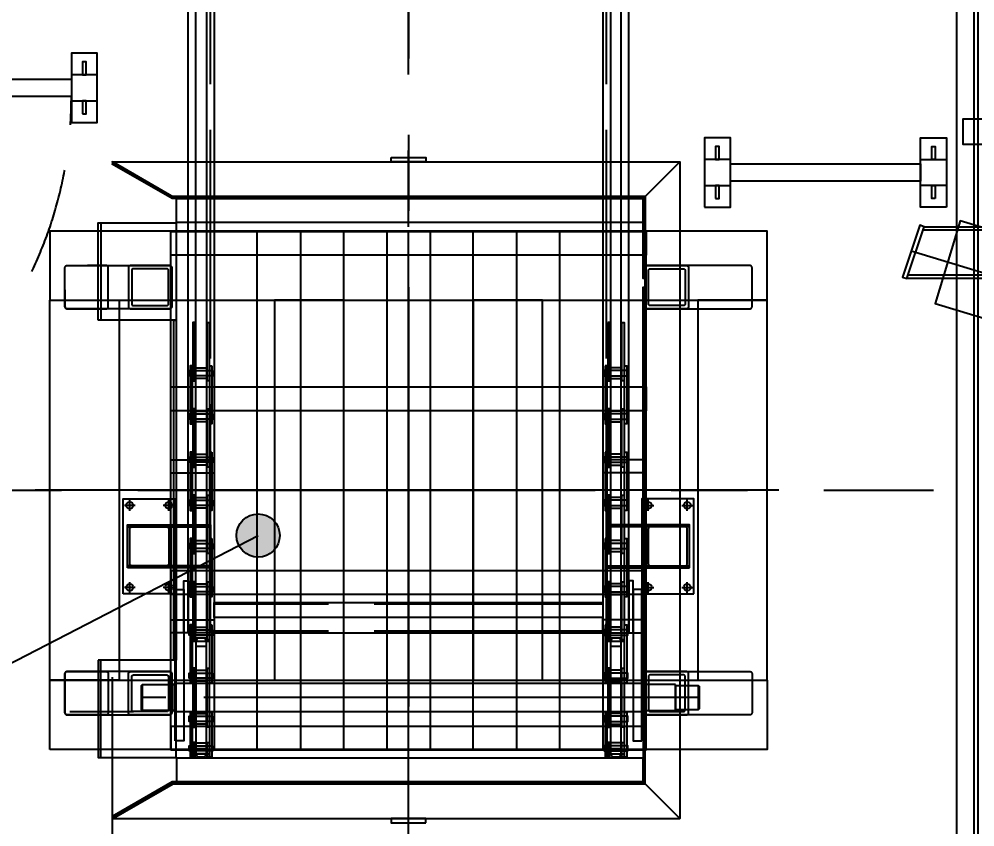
# Model space of a CAD drawing. Extents: x -115306 to 97263, y 46189 to 262006.
# Drawn here: x -42009 to -39797, y 238107 to 239977 of the extents above; entities that cross this region are included whole.
import ezdxf

# ---------------------------------------------------------------- set-up
doc = ezdxf.new("R2010")
doc.units = 0
doc.header["$LTSCALE"] = 508
doc.header["$PDMODE"] = 1
doc.header["$PDSIZE"] = -2
for name, pattern in [('STYLE_02', [0.694427, 0.486069, -0.208359]), ('STYLE_03', [1.25, 1.041641, -0.208359]), ('STYLE_06', [3.125, 2.083359, -0.347214, 0.347214, -0.347214])]:
    doc.linetypes.add(name, pattern=pattern)
doc.layers.get('0').update_dxf_attribs({"linetype": 'CONTINUOUS'})
doc.layers.get('DEFPOINTS').update_dxf_attribs({"linetype": 'CONTINUOUS'})
doc.layers.add('INSTALACION_NUEVA', color=7, linetype='CONTINUOUS')
doc.styles.add('ARIAL-B', font='arialbd.ttf')
doc.dimstyles.new('ISO', dxfattribs={"dimtxt": 282.222222, "dimasz": 317.5, "dimexe": 200, "dimexo": 0, "dimgap": 1, "dimtad": 1, "dimdec": 1, "dimzin": 15, "dimdsep": 46, "dimtxsty": 'ARIAL-B', "dimblk": 'VW_FILLEDARROW', "dimcen": 0, "dimadec": 0, "dimazin": 0, "dimtfac": 1, "dimtdec": 1, "dimtix": 1, "dimtmove": 0, "dimatfit": 0, "dimldrblk": 'VW_FILLEDARROW', "dimfxl": 1, "dimtolj": 1, "dimtzin": 15, "dimarcsym": 0})

# ---------------------------------------------------------------- blocks, each defined once
blk = doc.blocks.new('*U552')
at = {"layer": 'INSTALACION_NUEVA', "color": 5, "linetype": 'Continuous'}
for points in [[(-18433.1, 15890.4), (-18373.1, 15890.4), (-18373.1, 16050.4), (-18433.1, 16050.4)], [(-18407.1, 16000.4), (-18399.1, 16000.4), (-18399.1, 16030.4), (-18407.1, 16030.4)], [(-18433.1, 15940.4), (-18373.1, 15940.4), (-18373.1, 16000.4), (-18433.1, 16000.4)], [(-18407.1, 15910.4), (-18399.1, 15910.4), (-18399.1, 15940.4), (-18407.1, 15940.4)]]:
    blk.add_lwpolyline(points, close=True, dxfattribs=at)
blk = doc.blocks.new('*U557')
at = {"layer": 'INSTALACION_NUEVA', "color": 5, "linetype": 'Continuous'}
blk.add_lwpolyline([(-19373.1, 15950.4), (-19373.1, 15990.4), (-18433.1, 15990.4), (-18433.1, 15950.4)], close=True, dxfattribs=at)
at = {"layer": 'INSTALACION_NUEVA', "color": 4, "linetype": 'STYLE_02'}
blk.add_lwpolyline([(-19373.1, 15950.4), (-19333.1, 15950.4), (-19333.1, 15010.4), (-19373.1, 15010.4)], close=True, dxfattribs=at)
blk.add_arc((-19373.1, 15950.4), 940, 270, 0, dxfattribs=at)
blk = doc.blocks.new('*U558')
at = {"layer": 'INSTALACION_NUEVA', "color": 4}
blk.add_blockref('*U552', (0, 0), dxfattribs=at)
at = {"layer": 'INSTALACION_NUEVA', "color": 7}
blk.add_blockref('*U557', (0, 0), dxfattribs=at)
blk = doc.blocks.new('*U328')
at = {"layer": 'INSTALACION_NUEVA', "color": 1, "linetype": 'Continuous'}
blk.add_lwpolyline([(-17502.8, 14599), (-17342.8, 14599), (-17342.8, 15479), (-17502.8, 15479)], close=True, dxfattribs=at)
blk = doc.blocks.new('*U329')
at = {"layer": 'INSTALACION_NUEVA', "color": 1, "linetype": 'Continuous'}
for points in [[(-18482.8, 15639), (-18482.8, 15479), (-16822.8, 15479), (-16822.8, 15639)], [(-18322.8, 14599), (-18482.8, 14599), (-18482.8, 15479), (-18322.8, 15479)], [(-17962.8, 14599), (-17802.8, 14599), (-17802.8, 15479), (-17962.8, 15479)], [(-16982.8, 14599), (-16822.8, 14599), (-16822.8, 15479), (-16982.8, 15479)], [(-18482.8, 14439), (-18482.8, 14599), (-16822.8, 14599), (-16822.8, 14439)]]:
    blk.add_lwpolyline(points, close=True, dxfattribs=at)
at = {"layer": 'INSTALACION_NUEVA', "color": 4}
blk.add_blockref('*U328', (0, 0), dxfattribs=at)
blk = doc.blocks.new('*U363')
at = {"layer": 'INSTALACION_NUEVA', "color": 4, "linetype": 'Continuous'}
for p, q in [((-17193.6, 14689.5), (-17151.6, 14689.5)), ((-17193.6, 14428.5), (-17151.6, 14428.5))]:
    blk.add_line(p, q, dxfattribs=at)
at = {"layer": 'INSTALACION_NUEVA', "color": 1, "linetype": 'Continuous'}
for points in [[(-17160.3, 14685.2), (-17160.4, 14686.8), (-17160.5, 14688), (-17160.7, 14689.3), (-17161, 14690.5), (-17161.4, 14691.7), (-17161.9, 14692.8), (-17162.5, 14694), (-17163.2, 14695), (-17164, 14696), (-17164, 14696), (-17164.4, 14696.5), (-17181.1, 14696.5), (-17181.6, 14696), (-17182.3, 14695), (-17183, 14694), (-17183.6, 14692.8), (-17184.1, 14691.7), (-17184.5, 14690.5), (-17184.8, 14689.3), (-17185.1, 14688), (-17185.2, 14686.8), (-17185.2, 14686.8), (-17185.3, 14685.2), (-17185.3, 14682.6), (-17185.3, 14435.5), (-17185.3, 14432.9), (-17185.2, 14431.3), (-17185.1, 14430), (-17184.8, 14428.8), (-17184.5, 14427.6), (-17184.1, 14426.4), (-17183.6, 14425.2), (-17183, 14424.1), (-17182.3, 14423.1), (-17181.6, 14422.1), (-17181.1, 14421.5), (-17164.4, 14421.5), (-17164, 14422.1), (-17163.2, 14423.1), (-17162.5, 14424.1), (-17161.9, 14425.2), (-17161.4, 14426.4), (-17161, 14427.6), (-17160.7, 14428.8), (-17160.5, 14430), (-17160.4, 14431.3), (-17160.4, 14431.3), (-17160.3, 14432.9), (-17160.3, 14435.5), (-17160.3, 14682.6), (-17160.3, 14685.2)], [(-17185.3, 14441), (-17160.3, 14441), (-17160.3, 14677), (-17185.3, 14677)]]:
    blk.add_lwpolyline(points, close=True, dxfattribs=at)
blk = doc.blocks.new('*U364')
at = {"layer": 'INSTALACION_NUEVA', "color": 4, "linetype": 'Continuous'}
for p, q in [((-18153.6, 14689.5), (-18111.6, 14689.5)), ((-18153.6, 14428.5), (-18111.6, 14428.5))]:
    blk.add_line(p, q, dxfattribs=at)
at = {"layer": 'INSTALACION_NUEVA', "color": 1, "linetype": 'Continuous'}
for points in [[(-18120.3, 14685.2), (-18120.4, 14686.8), (-18120.5, 14688), (-18120.7, 14689.3), (-18121, 14690.5), (-18121.4, 14691.7), (-18121.9, 14692.8), (-18122.5, 14694), (-18123.2, 14695), (-18124, 14696), (-18124, 14696), (-18124.4, 14696.5), (-18141.1, 14696.5), (-18141.6, 14696), (-18142.3, 14695), (-18143, 14694), (-18143.6, 14692.8), (-18144.1, 14691.7), (-18144.5, 14690.5), (-18144.8, 14689.3), (-18145.1, 14688), (-18145.2, 14686.8), (-18145.2, 14686.8), (-18145.3, 14685.2), (-18145.3, 14682.6), (-18145.3, 14435.5), (-18145.3, 14432.9), (-18145.2, 14431.3), (-18145.1, 14430), (-18144.8, 14428.8), (-18144.5, 14427.6), (-18144.1, 14426.4), (-18143.6, 14425.2), (-18143, 14424.1), (-18142.3, 14423.1), (-18141.6, 14422.1), (-18141.1, 14421.5), (-18124.4, 14421.5), (-18124, 14422.1), (-18123.2, 14423.1), (-18122.5, 14424.1), (-18121.9, 14425.2), (-18121.4, 14426.4), (-18121, 14427.6), (-18120.7, 14428.8), (-18120.5, 14430), (-18120.4, 14431.3), (-18120.4, 14431.3), (-18120.3, 14432.9), (-18120.3, 14435.5), (-18120.3, 14682.6), (-18120.3, 14685.2)], [(-18145.3, 14441), (-18120.3, 14441), (-18120.3, 14677), (-18145.3, 14677)]]:
    blk.add_lwpolyline(points, close=True, dxfattribs=at)
blk = doc.blocks.new('*U365')
at = {"layer": 'INSTALACION_NUEVA', "color": 1, "linetype": 'Continuous'}
for p, q in [((-18268.5, 14529), (-18268.5, 14589)), ((-16981.5, 14531.5), (-16981.5, 14586.5))]:
    blk.add_line(p, q, dxfattribs=at)
at = {"layer": 'INSTALACION_NUEVA', "color": 4, "linetype": 'STYLE_06'}
blk.add_line((-16979.5, 14559), (-18268.5, 14559), dxfattribs=at)
at = {"layer": 'INSTALACION_NUEVA', "color": 1, "linetype": 'Continuous'}
for points in [[(-18195.5, 14529), (-18268.5, 14529), (-18270.5, 14531), (-18270.5, 14587), (-18268.5, 14589), (-18195.5, 14589)], [(-17109.5, 14591.5), (-18195.5, 14591.5), (-18195.5, 14526.5), (-17109.5, 14526.5)], [(-17034.5, 14589), (-17109.5, 14589), (-17109.5, 14529), (-17034.5, 14529)], [(-17034.5, 14531.5), (-16981.5, 14531.5), (-16979.5, 14533.5), (-16979.5, 14584.5), (-16981.5, 14586.5), (-17034.5, 14586.5)]]:
    blk.add_lwpolyline(points, close=True, dxfattribs=at)
at = {"layer": 'INSTALACION_NUEVA', "color": 4}
for name in ['*U364', '*U363']:
    blk.add_blockref(name, (0, 0), dxfattribs=at)
blk = doc.blocks.new('*U367')
at = {"layer": 'INSTALACION_NUEVA', "color": 4, "linetype": 'Continuous'}
for p, q in [((-18297.8, 14801.5), (-18297.8, 14826.5)), ((-18285.3, 14814), (-18310.3, 14814))]:
    blk.add_line(p, q, dxfattribs=at)
blk = doc.blocks.new('*U368')
at = {"layer": 'INSTALACION_NUEVA', "color": 4, "linetype": 'Continuous'}
for p, q in [((-18285.3, 15004), (-18310.3, 15004)), ((-18297.8, 14991.5), (-18297.8, 15016.5))]:
    blk.add_line(p, q, dxfattribs=at)
blk = doc.blocks.new('*U369')
at = {"layer": 'INSTALACION_NUEVA', "color": 4, "linetype": 'Continuous'}
for p, q in [((-18207.8, 14801.5), (-18207.8, 14826.5)), ((-18195.3, 14814), (-18220.3, 14814))]:
    blk.add_line(p, q, dxfattribs=at)
blk = doc.blocks.new('*U370')
at = {"layer": 'INSTALACION_NUEVA', "color": 4, "linetype": 'Continuous'}
for p, q in [((-18195.3, 15004), (-18220.3, 15004)), ((-18207.8, 14991.5), (-18207.8, 15016.5))]:
    blk.add_line(p, q, dxfattribs=at)
blk = doc.blocks.new('*U371')
at = {"layer": 'INSTALACION_NUEVA', "color": 1, "linetype": 'Continuous'}
blk.add_lwpolyline([(-18312.8, 14799), (-18312.8, 15019), (-18192.8, 15019), (-18192.8, 14799)], close=True, dxfattribs=at)
for centre in [(-18297.8, 15004), (-18207.8, 15004), (-18297.8, 14814), (-18207.8, 14814)]:
    blk.add_circle(centre, 8, dxfattribs=at)
at = {"layer": 'INSTALACION_NUEVA', "color": 4}
for name in ['*U368', '*U370', '*U367', '*U369']:
    blk.add_blockref(name, (0, 0), dxfattribs=at)
blk = doc.blocks.new('*U372')
at = {"layer": 'INSTALACION_NUEVA', "color": 4, "linetype": 'Continuous'}
for p, q in [((-17007.8, 14801.5), (-17007.8, 14826.5)), ((-17020.3, 14814), (-16995.3, 14814))]:
    blk.add_line(p, q, dxfattribs=at)
blk = doc.blocks.new('*U373')
at = {"layer": 'INSTALACION_NUEVA', "color": 4, "linetype": 'Continuous'}
for p, q in [((-17020.3, 15004), (-16995.3, 15004)), ((-17007.8, 14991.5), (-17007.8, 15016.5))]:
    blk.add_line(p, q, dxfattribs=at)
blk = doc.blocks.new('*U374')
at = {"layer": 'INSTALACION_NUEVA', "color": 4, "linetype": 'Continuous'}
for p, q in [((-17097.8, 14801.5), (-17097.8, 14826.5)), ((-17110.3, 14814), (-17085.3, 14814))]:
    blk.add_line(p, q, dxfattribs=at)
blk = doc.blocks.new('*U375')
at = {"layer": 'INSTALACION_NUEVA', "color": 4, "linetype": 'Continuous'}
for p, q in [((-17110.3, 15004), (-17085.3, 15004)), ((-17097.8, 14991.5), (-17097.8, 15016.5))]:
    blk.add_line(p, q, dxfattribs=at)
blk = doc.blocks.new('*U376')
at = {"layer": 'INSTALACION_NUEVA', "color": 1, "linetype": 'Continuous'}
blk.add_lwpolyline([(-16992.8, 14799), (-16992.8, 15019), (-17112.8, 15019), (-17112.8, 14799)], close=True, dxfattribs=at)
for centre in [(-17097.8, 15004), (-17007.8, 15004), (-17097.8, 14814), (-17007.8, 14814)]:
    blk.add_circle(centre, 8, dxfattribs=at)
at = {"layer": 'INSTALACION_NUEVA', "color": 4}
for name in ['*U375', '*U373', '*U374', '*U372']:
    blk.add_blockref(name, (0, 0), dxfattribs=at)
blk = doc.blocks.new('*U380')
at = {"layer": 'INSTALACION_NUEVA', "color": 4, "linetype": 'Continuous'}
for p, q in [((-17102.8, 15079), (-17202.8, 15079)), ((-17102.8, 14739), (-17202.8, 14739))]:
    blk.add_line(p, q, dxfattribs=at)
at = {"layer": 'INSTALACION_NUEVA', "color": 1, "linetype": 'Continuous'}
blk.add_lwpolyline([(-17102.8, 14709), (-17102.8, 15109), (-17202.8, 15109), (-17202.8, 14709)], close=True, dxfattribs=at)
blk = doc.blocks.new('*U383')
at = {"layer": 'INSTALACION_NUEVA', "color": 1, "linetype": 'Continuous'}
blk.add_lwpolyline([(-17002.8, 14859), (-17002.8, 14959), (-17194.8, 14959), (-17194.8, 14859)], close=True, dxfattribs=at)
at = {"layer": 'INSTALACION_NUEVA', "color": 4, "linetype": 'STYLE_03'}
blk.add_lwpolyline([(-17002.8, 14864), (-17002.8, 14954), (-17194.8, 14954), (-17194.8, 14864)], close=True, dxfattribs=at)
blk = doc.blocks.new('*U384')
at = {"layer": 'INSTALACION_NUEVA', "color": 1, "linetype": 'STYLE_02'}
blk.add_lwpolyline([(-17002.8, 14954), (-17002.8, 14954.5), (-17002.9, 14955), (-17003, 14955.5), (-17003.2, 14956), (-17003.4, 14956.4), (-17003.6, 14956.8), (-17003.9, 14957.2), (-17004.2, 14957.6), (-17004.6, 14957.9), (-17005, 14958.2), (-17005.4, 14958.5), (-17005.9, 14958.7), (-17006.3, 14958.8), (-17006.8, 14958.9), (-17007.3, 14959), (-17007.8, 14959), (-17097.8, 14959), (-17098.3, 14959), (-17098.8, 14958.9), (-17099.2, 14958.8), (-17099.7, 14958.7), (-17100.1, 14958.5), (-17100.6, 14958.2), (-17100.9, 14957.9), (-17101.3, 14957.6), (-17101.6, 14957.2), (-17101.9, 14956.8), (-17102.2, 14956.4), (-17102.4, 14956), (-17102.6, 14955.5), (-17102.7, 14955), (-17102.8, 14954.5), (-17102.8, 14954), (-17102.8, 14864), (-17102.8, 14863.6), (-17102.7, 14863.1), (-17102.6, 14862.6), (-17102.4, 14862.1), (-17102.2, 14861.7), (-17101.9, 14861.3), (-17101.6, 14860.9), (-17101.3, 14860.5), (-17100.9, 14860.2), (-17100.6, 14859.9), (-17100.1, 14859.6), (-17099.7, 14859.4), (-17099.2, 14859.3), (-17098.8, 14859.1), (-17098.3, 14859.1), (-17097.8, 14859), (-17007.8, 14859), (-17007.3, 14859.1), (-17006.8, 14859.1), (-17006.3, 14859.3), (-17005.9, 14859.4), (-17005.4, 14859.6), (-17005, 14859.9), (-17004.6, 14860.2), (-17004.2, 14860.5), (-17003.9, 14860.9), (-17003.6, 14861.3), (-17003.4, 14861.7), (-17003.2, 14862.1), (-17003, 14862.6), (-17002.9, 14863.1), (-17002.8, 14863.6), (-17002.8, 14864), (-17002.8, 14954)], close=True, dxfattribs=at)
at = {"layer": 'INSTALACION_NUEVA', "color": 4, "linetype": 'STYLE_02'}
blk.add_lwpolyline([(-17007.8, 14949.5), (-17007.8, 14950), (-17007.9, 14950.4), (-17008, 14950.9), (-17008.1, 14951.3), (-17008.3, 14951.7), (-17008.5, 14952), (-17008.8, 14952.4), (-17009.1, 14952.7), (-17009.4, 14953), (-17009.8, 14953.3), (-17010.2, 14953.5), (-17010.6, 14953.7), (-17011, 14953.9), (-17011.4, 14954), (-17011.8, 14954), (-17012.3, 14954), (-17093.3, 14954), (-17093.7, 14954), (-17094.2, 14954), (-17094.6, 14953.9), (-17095, 14953.7), (-17095.4, 14953.5), (-17095.8, 14953.3), (-17096.1, 14953), (-17096.5, 14952.7), (-17096.8, 14952.4), (-17097, 14952), (-17097.2, 14951.7), (-17097.4, 14951.3), (-17097.6, 14950.9), (-17097.7, 14950.4), (-17097.8, 14950), (-17097.8, 14949.5), (-17097.8, 14868.5), (-17097.8, 14868.1), (-17097.7, 14867.7), (-17097.6, 14867.2), (-17097.4, 14866.8), (-17097.2, 14866.4), (-17097, 14866), (-17096.8, 14865.7), (-17096.5, 14865.4), (-17096.1, 14865.1), (-17095.8, 14864.8), (-17095.4, 14864.6), (-17095, 14864.4), (-17094.6, 14864.2), (-17094.2, 14864.1), (-17093.7, 14864.1), (-17093.3, 14864), (-17012.3, 14864), (-17011.8, 14864.1), (-17011.4, 14864.1), (-17011, 14864.2), (-17010.6, 14864.4), (-17010.2, 14864.6), (-17009.8, 14864.8), (-17009.4, 14865.1), (-17009.1, 14865.4), (-17008.8, 14865.7), (-17008.5, 14866), (-17008.3, 14866.4), (-17008.1, 14866.8), (-17008, 14867.2), (-17007.9, 14867.7), (-17007.8, 14868.1), (-17007.8, 14868.5), (-17007.8, 14949.5)], close=True, dxfattribs=at)
blk = doc.blocks.new('*U385')
at = {"layer": 'INSTALACION_NUEVA', "color": 4, "linetype": 'STYLE_03'}
for p, q in [((-17202.8, 14775), (-18102.8, 14775)), ((-17202.8, 14713), (-18102.8, 14713))]:
    blk.add_line(p, q, dxfattribs=at)
at = {"layer": 'INSTALACION_NUEVA', "color": 1, "linetype": 'Continuous'}
for points in [[(-17202.8, 14779), (-17202.8, 14744), (-18102.8, 14744), (-18102.8, 14779)], [(-17202.8, 14709), (-17202.8, 14744), (-18102.8, 14744), (-18102.8, 14709)]]:
    blk.add_lwpolyline(points, close=True, dxfattribs=at)
blk = doc.blocks.new('*U391')
at = {"layer": 'INSTALACION_NUEVA', "color": 4, "linetype": 'Continuous'}
for p, q in [((-18202.8, 15079), (-18102.8, 15079)), ((-18202.8, 14739), (-18102.8, 14739))]:
    blk.add_line(p, q, dxfattribs=at)
at = {"layer": 'INSTALACION_NUEVA', "color": 1, "linetype": 'Continuous'}
blk.add_lwpolyline([(-18202.8, 14709), (-18202.8, 15109), (-18102.8, 15109), (-18102.8, 14709)], close=True, dxfattribs=at)
blk = doc.blocks.new('*U395')
at = {"layer": 'INSTALACION_NUEVA', "color": 1, "linetype": 'Continuous'}
blk.add_lwpolyline([(-18302.8, 14859), (-18302.8, 14959), (-18110.8, 14959), (-18110.8, 14859)], close=True, dxfattribs=at)
at = {"layer": 'INSTALACION_NUEVA', "color": 4, "linetype": 'STYLE_03'}
blk.add_lwpolyline([(-18302.8, 14864), (-18302.8, 14954), (-18110.8, 14954), (-18110.8, 14864)], close=True, dxfattribs=at)
blk = doc.blocks.new('*U396')
at = {"layer": 'INSTALACION_NUEVA', "color": 1, "linetype": 'STYLE_02'}
blk.add_lwpolyline([(-18302.8, 14954), (-18302.8, 14954.5), (-18302.7, 14955), (-18302.6, 14955.5), (-18302.4, 14956), (-18302.2, 14956.4), (-18301.9, 14956.8), (-18301.6, 14957.2), (-18301.3, 14957.6), (-18300.9, 14957.9), (-18300.6, 14958.2), (-18300.1, 14958.5), (-18299.7, 14958.7), (-18299.2, 14958.8), (-18298.8, 14958.9), (-18298.3, 14959), (-18297.8, 14959), (-18207.8, 14959), (-18207.3, 14959), (-18206.8, 14958.9), (-18206.3, 14958.8), (-18205.9, 14958.7), (-18205.4, 14958.5), (-18205, 14958.2), (-18204.6, 14957.9), (-18204.2, 14957.6), (-18203.9, 14957.2), (-18203.6, 14956.8), (-18203.4, 14956.4), (-18203.2, 14956), (-18203, 14955.5), (-18202.9, 14955), (-18202.8, 14954.5), (-18202.8, 14954), (-18202.8, 14864), (-18202.8, 14863.6), (-18202.9, 14863.1), (-18203, 14862.6), (-18203.2, 14862.1), (-18203.4, 14861.7), (-18203.6, 14861.3), (-18203.9, 14860.9), (-18204.2, 14860.5), (-18204.6, 14860.2), (-18205, 14859.9), (-18205.4, 14859.6), (-18205.9, 14859.4), (-18206.3, 14859.3), (-18206.8, 14859.1), (-18207.3, 14859.1), (-18207.8, 14859), (-18297.8, 14859), (-18298.3, 14859.1), (-18298.8, 14859.1), (-18299.2, 14859.3), (-18299.7, 14859.4), (-18300.1, 14859.6), (-18300.6, 14859.9), (-18300.9, 14860.2), (-18301.3, 14860.5), (-18301.6, 14860.9), (-18301.9, 14861.3), (-18302.2, 14861.7), (-18302.4, 14862.1), (-18302.6, 14862.6), (-18302.7, 14863.1), (-18302.8, 14863.6), (-18302.8, 14864), (-18302.8, 14954)], close=True, dxfattribs=at)
at = {"layer": 'INSTALACION_NUEVA', "color": 4, "linetype": 'STYLE_02'}
blk.add_lwpolyline([(-18297.8, 14949.5), (-18297.8, 14950), (-18297.7, 14950.4), (-18297.6, 14950.9), (-18297.4, 14951.3), (-18297.2, 14951.7), (-18297, 14952), (-18296.8, 14952.4), (-18296.5, 14952.7), (-18296.1, 14953), (-18295.8, 14953.3), (-18295.4, 14953.5), (-18295, 14953.7), (-18294.6, 14953.9), (-18294.2, 14954), (-18293.7, 14954), (-18293.3, 14954), (-18212.3, 14954), (-18211.8, 14954), (-18211.4, 14954), (-18211, 14953.9), (-18210.6, 14953.7), (-18210.2, 14953.5), (-18209.8, 14953.3), (-18209.4, 14953), (-18209.1, 14952.7), (-18208.8, 14952.4), (-18208.5, 14952), (-18208.3, 14951.7), (-18208.1, 14951.3), (-18208, 14950.9), (-18207.9, 14950.4), (-18207.8, 14950), (-18207.8, 14949.5), (-18207.8, 14868.5), (-18207.8, 14868.1), (-18207.9, 14867.7), (-18208, 14867.2), (-18208.1, 14866.8), (-18208.3, 14866.4), (-18208.5, 14866), (-18208.8, 14865.7), (-18209.1, 14865.4), (-18209.4, 14865.1), (-18209.8, 14864.8), (-18210.2, 14864.6), (-18210.6, 14864.4), (-18211, 14864.2), (-18211.4, 14864.1), (-18211.8, 14864.1), (-18212.3, 14864), (-18293.3, 14864), (-18293.7, 14864.1), (-18294.2, 14864.1), (-18294.6, 14864.2), (-18295, 14864.4), (-18295.4, 14864.6), (-18295.8, 14864.8), (-18296.1, 14865.1), (-18296.5, 14865.4), (-18296.8, 14865.7), (-18297, 14866), (-18297.2, 14866.4), (-18297.4, 14866.8), (-18297.6, 14867.2), (-18297.7, 14867.7), (-18297.8, 14868.1), (-18297.8, 14868.5), (-18297.8, 14949.5)], close=True, dxfattribs=at)
blk = doc.blocks.new('*U401')
at = {"layer": 'INSTALACION_NUEVA', "color": 4, "linetype": 'Continuous'}
for points in [[(-17191.8, 15427.3), (-17191.8, 15292.3), (-17186.8, 15292.3), (-17186.8, 15427.3)], [(-17158.8, 15427.3), (-17153.8, 15427.3), (-17153.8, 15292.3), (-17158.8, 15292.3)], [(-17200.3, 15315.8), (-17200.3, 15303.8), (-17145.3, 15303.8), (-17145.3, 15315.8)], [(-17197.8, 15327.3), (-17197.8, 15192.3), (-17192.8, 15192.3), (-17192.8, 15327.3)], [(-17185.8, 15322.3), (-17185.8, 15297.3), (-17159.8, 15297.3), (-17159.8, 15322.3)], [(-17152.8, 15327.3), (-17147.8, 15327.3), (-17147.8, 15192.3), (-17152.8, 15192.3)], [(-17191.8, 15227.3), (-17191.8, 15092.3), (-17186.8, 15092.3), (-17186.8, 15227.3)], [(-17185.8, 15222.3), (-17185.8, 15197.3), (-17159.8, 15197.3), (-17159.8, 15222.3)], [(-17158.8, 15227.3), (-17153.8, 15227.3), (-17153.8, 15092.3), (-17158.8, 15092.3)], [(-17200.3, 15215.8), (-17200.3, 15203.8), (-17145.3, 15203.8), (-17145.3, 15215.8)], [(-17200.3, 15115.8), (-17200.3, 15103.8), (-17145.3, 15103.8), (-17145.3, 15115.8)], [(-17197.8, 15127.3), (-17197.8, 14992.3), (-17192.8, 14992.3), (-17192.8, 15127.3)], [(-17185.8, 15122.3), (-17185.8, 15097.3), (-17159.8, 15097.3), (-17159.8, 15122.3)], [(-17152.8, 15127.3), (-17147.8, 15127.3), (-17147.8, 14992.3), (-17152.8, 14992.3)], [(-17191.8, 15027.3), (-17191.8, 14892.3), (-17186.8, 14892.3), (-17186.8, 15027.3)], [(-17185.8, 15022.3), (-17185.8, 14997.3), (-17159.8, 14997.3), (-17159.8, 15022.3)], [(-17158.8, 15027.3), (-17153.8, 15027.3), (-17153.8, 14892.3), (-17158.8, 14892.3)], [(-17200.3, 15015.8), (-17200.3, 15003.8), (-17145.3, 15003.8), (-17145.3, 15015.8)], [(-17200.3, 14915.8), (-17200.3, 14903.8), (-17145.3, 14903.8), (-17145.3, 14915.8)], [(-17197.8, 14927.3), (-17197.8, 14792.3), (-17192.8, 14792.3), (-17192.8, 14927.3)], [(-17185.8, 14922.3), (-17185.8, 14897.3), (-17159.8, 14897.3), (-17159.8, 14922.3)], [(-17152.8, 14927.3), (-17147.8, 14927.3), (-17147.8, 14792.3), (-17152.8, 14792.3)], [(-17191.8, 14827.3), (-17191.8, 14692.3), (-17186.8, 14692.3), (-17186.8, 14827.3)], [(-17185.8, 14822.3), (-17185.8, 14797.3), (-17159.8, 14797.3), (-17159.8, 14822.3)], [(-17158.8, 14827.3), (-17153.8, 14827.3), (-17153.8, 14692.3), (-17158.8, 14692.3)], [(-17200.3, 14815.8), (-17200.3, 14803.8), (-17145.3, 14803.8), (-17145.3, 14815.8)], [(-17200.3, 14715.8), (-17200.3, 14703.8), (-17145.3, 14703.8), (-17145.3, 14715.8)], [(-17197.8, 14727.3), (-17197.8, 14592.3), (-17192.8, 14592.3), (-17192.8, 14727.3)], [(-17185.8, 14722.3), (-17185.8, 14697.3), (-17159.8, 14697.3), (-17159.8, 14722.3)], [(-17152.8, 14727.3), (-17147.8, 14727.3), (-17147.8, 14592.3), (-17152.8, 14592.3)], [(-17191.8, 14627.3), (-17191.8, 14490.4), (-17186.8, 14490.4), (-17186.8, 14627.3)], [(-17185.8, 14622.3), (-17185.8, 14597.3), (-17159.8, 14597.3), (-17159.8, 14622.3)], [(-17158.8, 14627.3), (-17153.8, 14627.3), (-17153.8, 14490.4), (-17158.8, 14490.4)], [(-17200.3, 14615.8), (-17200.3, 14603.8), (-17145.3, 14603.8), (-17145.3, 14615.8)], [(-17200.3, 14515.9), (-17200.3, 14503.9), (-17145.3, 14503.9), (-17145.3, 14515.9)], [(-17197.8, 14525.4), (-17197.8, 14421.4), (-17192.8, 14421.4), (-17192.8, 14525.4)], [(-17185.8, 14522.4), (-17185.8, 14497.4), (-17159.8, 14497.4), (-17159.8, 14522.4)], [(-17152.8, 14525.4), (-17147.8, 14525.4), (-17147.8, 14421.4), (-17152.8, 14421.4)], [(-17200.3, 14447.4), (-17200.3, 14435.4), (-17145.3, 14435.4), (-17145.3, 14447.4)], [(-17191.8, 14454.9), (-17191.8, 14421.9), (-17186.8, 14421.9), (-17186.8, 14454.9)], [(-17185.8, 14453.9), (-17185.8, 14428.9), (-17159.8, 14428.9), (-17159.8, 14453.9)], [(-17158.8, 14454.9), (-17153.8, 14454.9), (-17153.8, 14421.9), (-17158.8, 14421.9)]]:
    blk.add_lwpolyline(points, close=True, dxfattribs=at)
blk = doc.blocks.new('*U402')
at = {"layer": 'INSTALACION_NUEVA', "color": 4, "linetype": 'Continuous'}
for points in [[(-18146.8, 15427.3), (-18151.8, 15427.3), (-18151.8, 15292.3), (-18146.8, 15292.3)], [(-18113.8, 15427.3), (-18113.8, 15292.3), (-18118.8, 15292.3), (-18118.8, 15427.3)], [(-18105.3, 15315.8), (-18105.3, 15303.8), (-18160.3, 15303.8), (-18160.3, 15315.8)], [(-18152.8, 15327.3), (-18157.8, 15327.3), (-18157.8, 15192.3), (-18152.8, 15192.3)], [(-18119.8, 15322.3), (-18119.8, 15297.3), (-18145.8, 15297.3), (-18145.8, 15322.3)], [(-18107.8, 15327.3), (-18107.8, 15192.3), (-18112.8, 15192.3), (-18112.8, 15327.3)], [(-18146.8, 15227.3), (-18151.8, 15227.3), (-18151.8, 15092.3), (-18146.8, 15092.3)], [(-18119.8, 15222.3), (-18119.8, 15197.3), (-18145.8, 15197.3), (-18145.8, 15222.3)], [(-18113.8, 15227.3), (-18113.8, 15092.3), (-18118.8, 15092.3), (-18118.8, 15227.3)], [(-18105.3, 15215.8), (-18105.3, 15203.8), (-18160.3, 15203.8), (-18160.3, 15215.8)], [(-18105.3, 15115.8), (-18105.3, 15103.8), (-18160.3, 15103.8), (-18160.3, 15115.8)], [(-18152.8, 15127.3), (-18157.8, 15127.3), (-18157.8, 14992.3), (-18152.8, 14992.3)], [(-18119.8, 15122.3), (-18119.8, 15097.3), (-18145.8, 15097.3), (-18145.8, 15122.3)], [(-18107.8, 15127.3), (-18107.8, 14992.3), (-18112.8, 14992.3), (-18112.8, 15127.3)], [(-18146.8, 15027.3), (-18151.8, 15027.3), (-18151.8, 14892.3), (-18146.8, 14892.3)], [(-18119.8, 15022.3), (-18119.8, 14997.3), (-18145.8, 14997.3), (-18145.8, 15022.3)], [(-18113.8, 15027.3), (-18113.8, 14892.3), (-18118.8, 14892.3), (-18118.8, 15027.3)], [(-18105.3, 15015.8), (-18105.3, 15003.8), (-18160.3, 15003.8), (-18160.3, 15015.8)], [(-18105.3, 14915.8), (-18105.3, 14903.8), (-18160.3, 14903.8), (-18160.3, 14915.8)], [(-18152.8, 14927.3), (-18157.8, 14927.3), (-18157.8, 14792.3), (-18152.8, 14792.3)], [(-18119.8, 14922.3), (-18119.8, 14897.3), (-18145.8, 14897.3), (-18145.8, 14922.3)], [(-18107.8, 14927.3), (-18107.8, 14792.3), (-18112.8, 14792.3), (-18112.8, 14927.3)], [(-18146.8, 14827.3), (-18151.8, 14827.3), (-18151.8, 14692.3), (-18146.8, 14692.3)], [(-18119.8, 14822.3), (-18119.8, 14797.3), (-18145.8, 14797.3), (-18145.8, 14822.3)], [(-18113.8, 14827.3), (-18113.8, 14692.3), (-18118.8, 14692.3), (-18118.8, 14827.3)], [(-18105.3, 14815.8), (-18105.3, 14803.8), (-18160.3, 14803.8), (-18160.3, 14815.8)], [(-18105.3, 14715.8), (-18105.3, 14703.8), (-18160.3, 14703.8), (-18160.3, 14715.8)], [(-18152.8, 14727.3), (-18157.8, 14727.3), (-18157.8, 14592.3), (-18152.8, 14592.3)], [(-18119.8, 14722.3), (-18119.8, 14697.3), (-18145.8, 14697.3), (-18145.8, 14722.3)], [(-18107.8, 14727.3), (-18107.8, 14592.3), (-18112.8, 14592.3), (-18112.8, 14727.3)], [(-18146.8, 14627.3), (-18151.8, 14627.3), (-18151.8, 14490.4), (-18146.8, 14490.4)], [(-18119.8, 14622.3), (-18119.8, 14597.3), (-18145.8, 14597.3), (-18145.8, 14622.3)], [(-18113.8, 14627.3), (-18113.8, 14490.4), (-18118.8, 14490.4), (-18118.8, 14627.3)], [(-18105.3, 14615.8), (-18105.3, 14603.8), (-18160.3, 14603.8), (-18160.3, 14615.8)], [(-18105.3, 14515.9), (-18105.3, 14503.9), (-18160.3, 14503.9), (-18160.3, 14515.9)], [(-18152.8, 14525.4), (-18157.8, 14525.4), (-18157.8, 14421.4), (-18152.8, 14421.4)], [(-18119.8, 14522.4), (-18119.8, 14497.4), (-18145.8, 14497.4), (-18145.8, 14522.4)], [(-18107.8, 14525.4), (-18107.8, 14421.4), (-18112.8, 14421.4), (-18112.8, 14525.4)], [(-18105.3, 14447.4), (-18105.3, 14435.4), (-18160.3, 14435.4), (-18160.3, 14447.4)], [(-18146.8, 14454.9), (-18151.8, 14454.9), (-18151.8, 14421.9), (-18146.8, 14421.9)], [(-18119.8, 14453.9), (-18119.8, 14428.9), (-18145.8, 14428.9), (-18145.8, 14453.9)], [(-18113.8, 14454.9), (-18113.8, 14421.9), (-18118.8, 14421.9), (-18118.8, 14454.9)]]:
    blk.add_lwpolyline(points, close=True, dxfattribs=at)
blk = doc.blocks.new('*U403')
at = {"layer": 'INSTALACION_NUEVA', "color": 4, "linetype": 'STYLE_03'}
for p, q in [((-18110.8, 14709), (-18110.8, 18559)), ((-17194.8, 14709), (-17194.8, 18059))]:
    blk.add_line(p, q, dxfattribs=at)
at = {"layer": 'INSTALACION_NUEVA', "color": 4, "linetype": 'STYLE_06'}
for p, q in [((-17652.8, 14414), (-17652.8, 18539)), ((-17067.8, 14559), (-18288.8, 14559))]:
    blk.add_line(p, q, dxfattribs=at)
at = {"layer": 'INSTALACION_NUEVA', "color": 1, "linetype": 'Continuous'}
for points in [[(-18162.8, 14709), (-18162.8, 18559), (-18102.8, 18559), (-18102.8, 14709)], [(-17142.8, 14709), (-17142.8, 18559), (-17202.8, 18559), (-17202.8, 14709)], [(-17160.3, 14709), (-17160.3, 18459), (-17185.3, 18459), (-17185.3, 14709)], [(-18145.3, 14709), (-18145.3, 17959), (-18120.3, 17959), (-18120.3, 14709)], [(-18172.8, 14709), (-18172.8, 14829), (-18162.8, 14829), (-18162.8, 14709)], [(-17132.8, 14709), (-17132.8, 14829), (-17142.8, 14829), (-17142.8, 14709)], [(-18192.8, 14459), (-18192.8, 14809), (-18172.8, 14809), (-18172.8, 14459)], [(-17112.8, 14459), (-17112.8, 14809), (-17132.8, 14809), (-17132.8, 14459)]]:
    blk.add_lwpolyline(points, close=True, dxfattribs=at)
at = {"layer": 'INSTALACION_NUEVA', "color": 4}
for name in ['*U402', '*U401', '*U391', '*U380', '*U371', '*U376', '*U395', '*U396', '*U383', '*U384', '*U385', '*U365']:
    blk.add_blockref(name, (0, 0), dxfattribs=at)
blk = doc.blocks.new('*U428')
at = {"layer": 'INSTALACION_NUEVA', "color": 1, "linetype": 'Continuous'}
for points in [[(-18197.3, 15718.4), (-18199.8, 15714), (-18338.3, 15794), (-18335.8, 15798.4)], [(-18199.8, 15719), (-17109.8, 15719), (-17109.8, 15714), (-18199.8, 15714)], [(-18189.8, 15714), (-17109.8, 15714), (-17109.8, 15659), (-18189.8, 15659)], [(-17109.8, 15719), (-17104.8, 15719), (-17104.8, 15529), (-17109.8, 15529)]]:
    blk.add_lwpolyline(points, close=True, dxfattribs=at)
blk = doc.blocks.new('*U429')
at = {"layer": 'INSTALACION_NUEVA', "color": 1, "linetype": 'Continuous'}
for points in [[(-18370.8, 14645.4), (-18370.8, 14420.4), (-18190.8, 14420.4), (-18190.8, 14645.4)], [(-18370.8, 14645.4), (-18370.8, 14420.4), (-18364.8, 14420.4), (-18364.8, 14645.4)]]:
    blk.add_lwpolyline(points, close=True, dxfattribs=at)
blk = doc.blocks.new('*U430')
at = {"layer": 'INSTALACION_NUEVA', "color": 1, "linetype": 'Continuous'}
for points in [[(-18370.8, 15432.7), (-18370.8, 15657.7), (-18190.8, 15657.7), (-18190.8, 15432.7)], [(-18370.8, 15432.7), (-18370.8, 15657.7), (-18364.8, 15657.7), (-18364.8, 15432.7)]]:
    blk.add_lwpolyline(points, close=True, dxfattribs=at)
blk = doc.blocks.new('*U431')
at = {"layer": 'INSTALACION_NUEVA', "color": 4, "linetype": 'STYLE_06'}
for p, q in [((-17652.8, 14229), (-17652.8, 15799)), ((-16795.7, 15039), (-18516.8, 15039))]:
    blk.add_line(p, q, dxfattribs=at)
at = {"layer": 'INSTALACION_NUEVA', "color": 4, "linetype": 'STYLE_03'}
blk.add_line((-18436.4, 14526.5), (-18289.4, 14526.5), dxfattribs=at)
at = {"layer": 'INSTALACION_NUEVA', "color": 1, "linetype": 'Continuous'}
for points in [[(-17877.9, 15719), (-18199.8, 15719), (-18338.3, 15799), (-17024.8, 15799), (-17104.8, 15719), (-17757.1, 15719)], [(-17692.8, 15809), (-17612.8, 15809), (-17612.8, 15799), (-17692.8, 15799)], [(-17104.8, 15719), (-17024.8, 15799), (-17024.8, 14279), (-17104.8, 14359), (-17104.8, 15011.4), (-17104.8, 15132.1)], [(-18352.4, 15459), (-18397.8, 15459), (-18443.2, 15459), (-18444.1, 15459.1), (-18444.9, 15459.4), (-18445.7, 15459.8), (-18446.4, 15460.4), (-18447, 15461.1), (-18447.4, 15461.9), (-18447.7, 15462.8), (-18447.8, 15463.7), (-18447.8, 15463.7), (-18447.8, 15509), (-18447.8, 15554.4), (-18447.7, 15555.3), (-18447.4, 15556.2), (-18447, 15557), (-18446.4, 15557.7), (-18445.7, 15558.3), (-18444.9, 15558.7), (-18444.1, 15559), (-18443.2, 15559), (-18443.2, 15559), (-18397.8, 15559), (-18352.4, 15559), (-18324.3, 15559), (-18296.2, 15559), (-18250.8, 15559), (-18205.4, 15559), (-18204.5, 15559), (-18203.6, 15558.7), (-18202.8, 15558.3), (-18202.1, 15557.7), (-18201.6, 15557), (-18201.1, 15556.2), (-18200.9, 15555.3), (-18200.8, 15554.4), (-18200.8, 15554.4), (-18200.8, 15509), (-18200.8, 15463.7), (-18200.9, 15462.8), (-18201.1, 15461.9), (-18201.6, 15461.1), (-18202.1, 15460.4), (-18202.8, 15459.8), (-18203.6, 15459.4), (-18204.5, 15459.1), (-18205.4, 15459), (-18250.8, 15459), (-18296.2, 15459), (-18324.3, 15459), (-18352.4, 15459)], [(-16953.2, 15459), (-16907.8, 15459), (-16862.4, 15459), (-16861.5, 15459.1), (-16860.6, 15459.4), (-16859.8, 15459.8), (-16859.1, 15460.4), (-16858.6, 15461.1), (-16858.1, 15461.9), (-16857.9, 15462.8), (-16857.8, 15463.7), (-16857.8, 15509), (-16857.8, 15554.4), (-16857.9, 15555.3), (-16858.1, 15556.2), (-16858.6, 15557), (-16859.1, 15557.7), (-16859.8, 15558.3), (-16860.6, 15558.7), (-16861.5, 15559), (-16862.4, 15559), (-16862.4, 15559), (-16907.8, 15559), (-16953.2, 15559), (-16981.3, 15559), (-17009.4, 15559), (-17054.8, 15559), (-17100.2, 15559), (-17101.1, 15559), (-17101.9, 15558.7), (-17102.7, 15558.3), (-17103.4, 15557.7), (-17104, 15557), (-17104.4, 15556.2), (-17104.7, 15555.3), (-17104.8, 15554.4), (-17104.8, 15554.4), (-17104.8, 15509), (-17104.8, 15463.7), (-17104.7, 15462.8), (-17104.4, 15461.9), (-17104, 15461.1), (-17103.4, 15460.4), (-17102.7, 15459.8), (-17101.9, 15459.4), (-17101.1, 15459.1), (-17100.2, 15459), (-17054.8, 15459), (-17009.4, 15459), (-16981.3, 15459), (-16953.2, 15459)], [(-17004.8, 15509), (-17004.8, 15463.7), (-17004.9, 15462.8), (-17005.1, 15461.9), (-17005.6, 15461.1), (-17006.1, 15460.4), (-17006.8, 15459.8), (-17007.6, 15459.4), (-17008.5, 15459.1), (-17009.4, 15459), (-17054.8, 15459), (-17100.2, 15459), (-17101.1, 15459.1), (-17101.9, 15459.4), (-17102.7, 15459.8), (-17103.4, 15460.4), (-17104, 15461.1), (-17104.4, 15461.9), (-17104.7, 15462.8), (-17104.8, 15463.7), (-17104.8, 15463.7), (-17104.8, 15509), (-17104.8, 15554.4), (-17104.7, 15555.3), (-17104.4, 15556.2), (-17104, 15557), (-17103.4, 15557.7), (-17102.7, 15558.3), (-17101.9, 15558.7), (-17101.1, 15559), (-17100.2, 15559), (-17100.2, 15559), (-17054.8, 15559), (-17009.4, 15559), (-17008.5, 15559), (-17007.6, 15558.7), (-17006.8, 15558.3), (-17006.1, 15557.7), (-17005.6, 15557), (-17005.1, 15556.2), (-17004.9, 15555.3), (-17004.8, 15554.4), (-17004.8, 15554.4), (-17004.8, 15509)], [(-17012.3, 15509), (-17012.3, 15470.5), (-17012.3, 15469.7), (-17012.6, 15469), (-17012.9, 15468.3), (-17013.4, 15467.7), (-17014, 15467.2), (-17014.7, 15466.8), (-17015.4, 15466.6), (-17016.2, 15466.5), (-17054.8, 15466.5), (-17093.4, 15466.5), (-17094.1, 15466.6), (-17094.9, 15466.8), (-17095.5, 15467.2), (-17096.1, 15467.7), (-17096.6, 15468.3), (-17097, 15469), (-17097.2, 15469.7), (-17097.3, 15470.5), (-17097.3, 15470.5), (-17097.3, 15509), (-17097.3, 15547.6), (-17097.2, 15548.4), (-17097, 15549.1), (-17096.6, 15549.8), (-17096.1, 15550.4), (-17095.5, 15550.9), (-17094.9, 15551.2), (-17094.1, 15551.5), (-17093.4, 15551.5), (-17093.4, 15551.5), (-17054.8, 15551.5), (-17016.2, 15551.5), (-17015.4, 15551.5), (-17014.7, 15551.2), (-17014, 15550.9), (-17013.4, 15550.4), (-17012.9, 15549.8), (-17012.6, 15549.1), (-17012.3, 15548.4), (-17012.3, 15547.6), (-17012.3, 15547.6), (-17012.3, 15509)], [(-17109.8, 14569), (-17109.8, 15509), (-17104.8, 15509), (-17104.8, 14569)], [(-18195.8, 15432.7), (-18190.8, 15432.7), (-18190.8, 14645.4), (-18195.8, 14645.4)], [(-16953.2, 14619), (-16907.8, 14619), (-16862.4, 14619), (-16861.5, 14619), (-16860.6, 14618.7), (-16859.8, 14618.3), (-16859.1, 14617.7), (-16858.6, 14617), (-16858.1, 14616.2), (-16857.9, 14615.3), (-16857.8, 14614.4), (-16857.8, 14614.4), (-16857.8, 14569), (-16857.8, 14523.7), (-16857.9, 14522.8), (-16858.1, 14521.9), (-16858.6, 14521.1), (-16859.1, 14520.4), (-16859.8, 14519.8), (-16860.6, 14519.4), (-16861.5, 14519.1), (-16862.4, 14519), (-16907.8, 14519), (-16953.2, 14519), (-16981.3, 14519), (-17009.4, 14519), (-17054.8, 14519), (-17100.2, 14519), (-17101.1, 14519.1), (-17101.9, 14519.4), (-17102.7, 14519.8), (-17103.4, 14520.4), (-17104, 14521.1), (-17104.4, 14521.9), (-17104.7, 14522.8), (-17104.8, 14523.7), (-17104.8, 14523.7), (-17104.8, 14569), (-17104.8, 14614.4), (-17104.7, 14615.3), (-17104.4, 14616.2), (-17104, 14617), (-17103.4, 14617.7), (-17102.7, 14618.3), (-17101.9, 14618.7), (-17101.1, 14619), (-17100.2, 14619), (-17100.2, 14619), (-17054.8, 14619), (-17009.4, 14619), (-16981.3, 14619), (-16953.2, 14619)], [(-17004.8, 14569), (-17004.8, 14614.4), (-17004.9, 14615.3), (-17005.1, 14616.2), (-17005.6, 14617), (-17006.1, 14617.7), (-17006.8, 14618.3), (-17007.6, 14618.7), (-17008.5, 14619), (-17009.4, 14619), (-17009.4, 14619), (-17054.8, 14619), (-17100.2, 14619), (-17101.1, 14619), (-17101.9, 14618.7), (-17102.7, 14618.3), (-17103.4, 14617.7), (-17104, 14617), (-17104.4, 14616.2), (-17104.7, 14615.3), (-17104.8, 14614.4), (-17104.8, 14614.4), (-17104.8, 14569), (-17104.8, 14523.7), (-17104.7, 14522.8), (-17104.4, 14521.9), (-17104, 14521.1), (-17103.4, 14520.4), (-17102.7, 14519.8), (-17101.9, 14519.4), (-17101.1, 14519.1), (-17100.2, 14519), (-17054.8, 14519), (-17009.4, 14519), (-17008.5, 14519.1), (-17007.6, 14519.4), (-17006.8, 14519.8), (-17006.1, 14520.4), (-17005.6, 14521.1), (-17005.1, 14521.9), (-17004.9, 14522.8), (-17004.8, 14523.7), (-17004.8, 14569)], [(-17012.3, 14569), (-17012.3, 14607.6), (-17012.3, 14608.4), (-17012.6, 14609.1), (-17012.9, 14609.8), (-17013.4, 14610.4), (-17014, 14610.9), (-17014.7, 14611.2), (-17015.4, 14611.5), (-17016.2, 14611.5), (-17016.2, 14611.5), (-17054.8, 14611.5), (-17093.4, 14611.5), (-17094.1, 14611.5), (-17094.9, 14611.2), (-17095.5, 14610.9), (-17096.1, 14610.4), (-17096.6, 14609.8), (-17097, 14609.1), (-17097.2, 14608.4), (-17097.3, 14607.6), (-17097.3, 14607.6), (-17097.3, 14569), (-17097.3, 14530.5), (-17097.2, 14529.7), (-17097, 14529), (-17096.6, 14528.3), (-17096.1, 14527.7), (-17095.5, 14527.2), (-17094.9, 14526.8), (-17094.1, 14526.6), (-17093.4, 14526.5), (-17054.8, 14526.5), (-17016.2, 14526.5), (-17015.4, 14526.6), (-17014.7, 14526.8), (-17014, 14527.2), (-17013.4, 14527.7), (-17012.9, 14528.3), (-17012.6, 14529), (-17012.3, 14529.7), (-17012.3, 14530.5), (-17012.3, 14569)], [(-17104.8, 14359), (-17104.8, 14549), (-17109.8, 14549), (-17109.8, 14359)], [(-17109.8, 14364), (-17109.8, 14419), (-18189.8, 14419), (-18189.8, 14364)], [(-18197.3, 14359.7), (-18199.8, 14364), (-18338.3, 14284), (-18335.8, 14279.7)], [(-17877.9, 14359), (-18199.8, 14359), (-18338.3, 14279), (-17024.8, 14279), (-17104.8, 14359), (-17757.1, 14359)], [(-17109.8, 14359), (-17109.8, 14364), (-18199.8, 14364), (-18199.8, 14359)], [(-17612.8, 14269), (-17612.8, 14279), (-17692.8, 14279), (-17692.8, 14269)]]:
    blk.add_lwpolyline(points, close=True, dxfattribs=at)
at = {"layer": 'INSTALACION_NUEVA', "color": 1, "linetype": 'STYLE_02', "flags": 128}
blk.add_lwpolyline([(-18447.8, 15463.7, 0.414214), (-18443.2, 15459), (-18352.4, 15459, 0.414214), (-18347.8, 15463.7), (-18347.8, 15554.4, 0.414214), (-18352.4, 15559), (-18443.2, 15559, 0.414214), (-18447.8, 15554.4)], format="xyb", close=True, dxfattribs=at)
at = {"layer": 'INSTALACION_NUEVA', "color": 1, "linetype": 'Continuous', "flags": 128}
for points in [[(-18300.8, 15463.7, 0.414214), (-18296.2, 15459), (-18205.4, 15459, 0.414214), (-18200.8, 15463.7), (-18200.8, 15554.4, 0.414214), (-18205.4, 15559), (-18296.2, 15559, 0.414214), (-18300.8, 15554.4)], [(-18293.3, 15470.5, 0.414214), (-18289.4, 15466.5), (-18212.2, 15466.5, 0.414214), (-18208.3, 15470.5), (-18208.3, 15547.6, 0.414214), (-18212.2, 15551.5), (-18289.4, 15551.5, 0.414214), (-18293.3, 15547.6)], [(-18352.4, 14619), (-18397.8, 14619), (-18443.2, 14619), (-18443.2, 14619, 0.414214), (-18447.8, 14614.4), (-18447.8, 14569), (-18447.8, 14523.7), (-18447.8, 14523.7, 0.414214), (-18443.2, 14519), (-18443.2, 14519), (-18397.8, 14519), (-18352.4, 14519), (-18324.3, 14519), (-18296.2, 14519), (-18250.8, 14519), (-18205.4, 14519), (-18205.4, 14519, 0.414214), (-18200.8, 14523.7), (-18200.8, 14569), (-18200.8, 14614.4), (-18200.8, 14614.4, 0.414214), (-18205.4, 14619), (-18250.8, 14619), (-18296.2, 14619), (-18324.3, 14619)], [(-18300.8, 14614.4, -0.414214), (-18296.2, 14619), (-18205.4, 14619, -0.414214), (-18200.8, 14614.4), (-18200.8, 14523.7, -0.414214), (-18205.4, 14519), (-18296.2, 14519, -0.414214), (-18300.8, 14523.7)], [(-18293.3, 14607.6, -0.414214), (-18289.4, 14611.5), (-18212.2, 14611.5, -0.414214), (-18208.3, 14607.6), (-18208.3, 14530.5, -0.414214), (-18212.2, 14526.5), (-18289.4, 14526.5, -0.414214), (-18293.3, 14530.5)]]:
    blk.add_lwpolyline(points, format="xyb", close=True, dxfattribs=at)
at = {"layer": 'INSTALACION_NUEVA', "color": 1, "linetype": 'STYLE_02'}
blk.add_lwpolyline([(-18447.8, 14569), (-18447.8, 14614.4), (-18447.7, 14615.3), (-18447.4, 14616.2), (-18447, 14617), (-18446.4, 14617.7), (-18445.7, 14618.3), (-18444.9, 14618.7), (-18444.1, 14619), (-18443.2, 14619), (-18443.2, 14619), (-18397.8, 14619), (-18352.4, 14619), (-18351.5, 14619), (-18350.6, 14618.7), (-18349.8, 14618.3), (-18349.1, 14617.7), (-18348.6, 14617), (-18348.1, 14616.2), (-18347.9, 14615.3), (-18347.8, 14614.4), (-18347.8, 14614.4), (-18347.8, 14569), (-18347.8, 14523.7), (-18347.9, 14522.8), (-18348.1, 14521.9), (-18348.6, 14521.1), (-18349.1, 14520.4), (-18349.8, 14519.8), (-18350.6, 14519.4), (-18351.5, 14519.1), (-18352.4, 14519), (-18397.8, 14519), (-18443.2, 14519), (-18444.1, 14519.1), (-18444.9, 14519.4), (-18445.7, 14519.8), (-18446.4, 14520.4), (-18447, 14521.1), (-18447.4, 14521.9), (-18447.7, 14522.8), (-18447.8, 14523.7), (-18447.8, 14523.7), (-18447.8, 14569)], close=True, dxfattribs=at)
at = {"layer": 'INSTALACION_NUEVA', "color": 4}
for name in ['*U428', '*U430', '*U429']:
    blk.add_blockref(name, (0, 0), dxfattribs=at)
blk = doc.blocks.new('*U432')
at = {"layer": 'INSTALACION_NUEVA', "color": 4, "linetype": 'Continuous'}
blk.add_line((-16795.7, 15039), (-18516.8, 15039), dxfattribs=at)
at = {"layer": 'INSTALACION_NUEVA', "color": 4}
for name in ['*U403', '*U431', '*U329']:
    blk.add_blockref(name, (0, 0), dxfattribs=at)
blk = doc.blocks.new('*U326')
at = {"layer": 'INSTALACION_NUEVA', "color": 4, "linetype": 'STYLE_06'}
blk.add_line((-14789.1, 15079.3), (-16489.6, 15592.1), dxfattribs=at)
at = {"layer": 'INSTALACION_NUEVA', "color": 7, "linetype": 'Continuous'}
blk.add_lwpolyline([(-14844.5, 15200.5), (-16376.4, 15662.4), (-16434.1, 15471), (-14902.3, 15009)], close=True, dxfattribs=at)
blk = doc.blocks.new('*U281')
at = {"layer": 'INSTALACION_NUEVA', "color": 7, "linetype": 'Continuous'}
for p, q in [((-16461.8, 15641.5), (-15944.3, 15641.5)), ((-15944.3, 15536.5), (-16496.8, 15536.5))]:
    blk.add_line(p, q, dxfattribs=at)
for points in [[(-16499.3, 15529), (-16459.3, 15649), (-16469.5, 15652.4), (-16509.5, 15532.4)], [(-15944.3, 15649), (-15944.3, 15529), (-16499.3, 15529), (-16459.3, 15649)]]:
    blk.add_lwpolyline(points, close=True, dxfattribs=at)
blk = doc.blocks.new('*U285')
at = {"layer": 'INSTALACION_NUEVA', "color": 7, "linetype": 'Continuous'}
for p, q in [((-16370.6, 16339.2), (-16344.3, 16240.3)), ((-16334.3, 16244), (-16384.3, 16237.5)), ((-16344.3, 16240.3), (-16344.3, 14144))]:
    blk.add_line(p, q, dxfattribs=at)
blk.add_lwpolyline([(-16360, 16340.7), (-16408.3, 16327.9), (-16384.3, 16237.5), (-16384.3, 14844), (-16384.3, 14144), (-16334.3, 14144), (-16334.3, 14844), (-16334.3, 16244)], close=True, dxfattribs=at)
blk = doc.blocks.new('*U286')
at = {"layer": 'INSTALACION_NUEVA', "color": 7, "linetype": 'Continuous'}
blk.add_lwpolyline([(-15944.3, 15899), (-15944.3, 15839), (-16369.3, 15839), (-16369.3, 15899)], close=True, dxfattribs=at)
at = {"layer": 'INSTALACION_NUEVA', "color": 7}
for name in ['*U285', '*U281']:
    blk.add_blockref(name, (0, 0), dxfattribs=at)
blk = doc.blocks.new('VW_FILLEDARROW')
at = {"color": 0}
blk.add_solid([(0, 0), (-0.9302, -0.2492), (-0.9302, 0.2492)], dxfattribs=at)
blk = doc.blocks.new('*D1741')
at = {"layer": 'DEFPOINTS', "color": 0, "linetype": 'Continuous'}
for p in [(-48293.5, 238453.9), (-41793.5, 238453.9), (-41793.5, 237546.4)]:
    blk.add_point(p, dxfattribs=at)
at = {"layer": 'INSTALACION_NUEVA', "color": 0, "linetype": 'Continuous', "lineweight": -2}
for p, q in [((-48293.5, 238453.9), (-48293.5, 237346.4)), ((-41793.5, 238453.9), (-41793.5, 237346.4)), ((-47976, 237546.4), (-42111, 237546.4))]:
    blk.add_line(p, q, dxfattribs=at)
at = {"layer": 'INSTALACION_NUEVA', "color": 0, "linetype": 'Continuous', "lineweight": -2, "xscale": 317.5, "yscale": 317.5, "zscale": 317.5, "rotation": 180}
blk.add_blockref('VW_FILLEDARROW', (-48293.5, 237546.4), dxfattribs=at)
at = {"layer": 'INSTALACION_NUEVA', "color": 0, "linetype": 'Continuous', "lineweight": -2, "xscale": 317.5, "yscale": 317.5, "zscale": 317.5}
blk.add_blockref('VW_FILLEDARROW', (-41793.5, 237546.4), dxfattribs=at)
at = {"layer": 'INSTALACION_NUEVA', "color": 0, "linetype": 'Continuous', "insert": (-45043.5, 237790.5), "char_height": 282.22, "attachment_point": 5, "style": 'ARIAL-B'}
blk.add_mtext('\\A1;~6500', dxfattribs=at)
blk = doc.blocks.new('*U562')
at = {"layer": 'INSTALACION_NUEVA', "color": 5, "linetype": 'Continuous'}
for points in [[(-16407.9, 15694.5), (-16467.9, 15694.5), (-16467.9, 15854.5), (-16407.9, 15854.5)], [(-16433.9, 15804.5), (-16441.9, 15804.5), (-16441.9, 15834.5), (-16433.9, 15834.5)], [(-16407.9, 15744.5), (-16467.9, 15744.5), (-16467.9, 15804.5), (-16407.9, 15804.5)], [(-16433.9, 15714.5), (-16441.9, 15714.5), (-16441.9, 15744.5), (-16433.9, 15744.5)]]:
    blk.add_lwpolyline(points, close=True, dxfattribs=at)
blk = doc.blocks.new('*U563')
at = {"layer": 'INSTALACION_NUEVA', "color": 5, "linetype": 'Continuous'}
for points in [[(-16967.9, 15694.5), (-16907.9, 15694.5), (-16907.9, 15854.5), (-16967.9, 15854.5)], [(-16941.9, 15804.5), (-16933.9, 15804.5), (-16933.9, 15834.5), (-16941.9, 15834.5)], [(-16967.9, 15744.5), (-16907.9, 15744.5), (-16907.9, 15804.5), (-16967.9, 15804.5)], [(-16941.9, 15714.5), (-16933.9, 15714.5), (-16933.9, 15744.5), (-16941.9, 15744.5)]]:
    blk.add_lwpolyline(points, close=True, dxfattribs=at)
blk = doc.blocks.new('*U564')
at = {"layer": 'INSTALACION_NUEVA', "color": 5, "linetype": 'Continuous'}
blk.add_lwpolyline([(-16907.9, 15794.5), (-16467.9, 15794.5), (-16467.9, 15754.5), (-16907.9, 15754.5)], close=True, dxfattribs=at)
at = {"layer": 'INSTALACION_NUEVA', "color": 4}
for name in ['*U563', '*U562']:
    blk.add_blockref(name, (0, 0), dxfattribs=at)
blk = doc.blocks.new('*U433')
at = {"layer": 'INSTALACION_NUEVA', "color": 4, "linetype": 'Continuous'}
for points in [[(-18202.8, 15638.1), (-17102.8, 15638.1), (-17102.8, 15583.1), (-18202.8, 15583.1)], [(-18202.8, 15638.1), (-18102.8, 15638.1), (-18102.8, 14438.1), (-18202.8, 14438.1)], [(-18002.8, 15638.1), (-17902.8, 15638.1), (-17902.8, 14438.1), (-18002.8, 14438.1)], [(-17802.8, 15638.1), (-17702.8, 15638.1), (-17702.8, 14438.1), (-17802.8, 14438.1)], [(-17502.8, 15638.1), (-17602.8, 15638.1), (-17602.8, 14438.1), (-17502.8, 14438.1)], [(-17302.8, 15638.1), (-17402.8, 15638.1), (-17402.8, 14438.1), (-17302.8, 14438.1)], [(-17102.8, 15638.1), (-17202.8, 15638.1), (-17202.8, 14438.1), (-17102.8, 14438.1)], [(-18202.8, 15278.1), (-17102.8, 15278.1), (-17102.8, 15223.1), (-18202.8, 15223.1)], [(-18202.8, 14798.1), (-17102.8, 14798.1), (-17102.8, 14852.1), (-18202.8, 14852.1)], [(-18202.8, 14438.1), (-17102.8, 14438.1), (-17102.8, 14492.1), (-18202.8, 14492.1)]]:
    blk.add_lwpolyline(points, close=True, dxfattribs=at)
blk = doc.blocks.new('*U434')
at = {"layer": 'INSTALACION_NUEVA', "color": 4}
blk.add_blockref('*U433', (0, 0), dxfattribs=at)

msp = doc.modelspace()

# ---------------------------------------------------------------- hatches: boundary and pattern name
at = {"layer": 'INSTALACION_NUEVA', "linetype": 'Continuous'}
h = msp.add_hatch(color=4, dxfattribs=at)
edge = h.paths.add_edge_path()
edge.add_arc((-41456.02, 238781.43), 50, 0, 360)

# ---------------------------------------------------------------- linework, layer by layer
at = {"layer": 'INSTALACION_NUEVA', "color": 4, "linetype": 'STYLE_06'}
for p, q in [((-41107.99, 252056.44), (-41107.99, 238385.43)), ((-43322.08, 238886.43), (-39892.99, 238886.43))]:
    msp.add_line(p, q, dxfattribs=at)
at = {"layer": 'INSTALACION_NUEVA', "color": 4, "linetype": 'Continuous'}
msp.add_line((-42722.08, 238127.7), (-41456.02, 238781.43), dxfattribs=at)
msp.add_circle((-41456.02, 238781.43), 50, dxfattribs=at)

# ---------------------------------------------------------------- block references
at = {"layer": 'INSTALACION_NUEVA', "color": 4}
for name in ['*U432', '*U558', '*U564', '*U326', '*U434']:
    msp.add_blockref(name, (-23455.21, 223847.38), dxfattribs=at)
at = {"layer": 'INSTALACION_NUEVA', "color": 7}
msp.add_blockref('*U286', (-23455.21, 223847.38), dxfattribs=at)

# ---------------------------------------------------------------- dimensions: what is measured, and where the dimension line sits
at = {"layer": 'INSTALACION_NUEVA', "color": 4, "linetype": 'Continuous'}
dim = msp.add_linear_dim(base=(-41793.55, 237546.43), p1=(-48293.55, 238453.85), p2=(-41793.55, 238453.85), dimstyle='ISO', override={"dimgap": 100, "dimpost": '~<>', "dimtxsty": 'ARIAL-B'}, dxfattribs=at)
dim.commit()
dim.dimension.update_dxf_attribs({"geometry": '*D1741', "text_midpoint": (-45043.55, 237790.52)})

doc.saveas('drawing.dxf')
